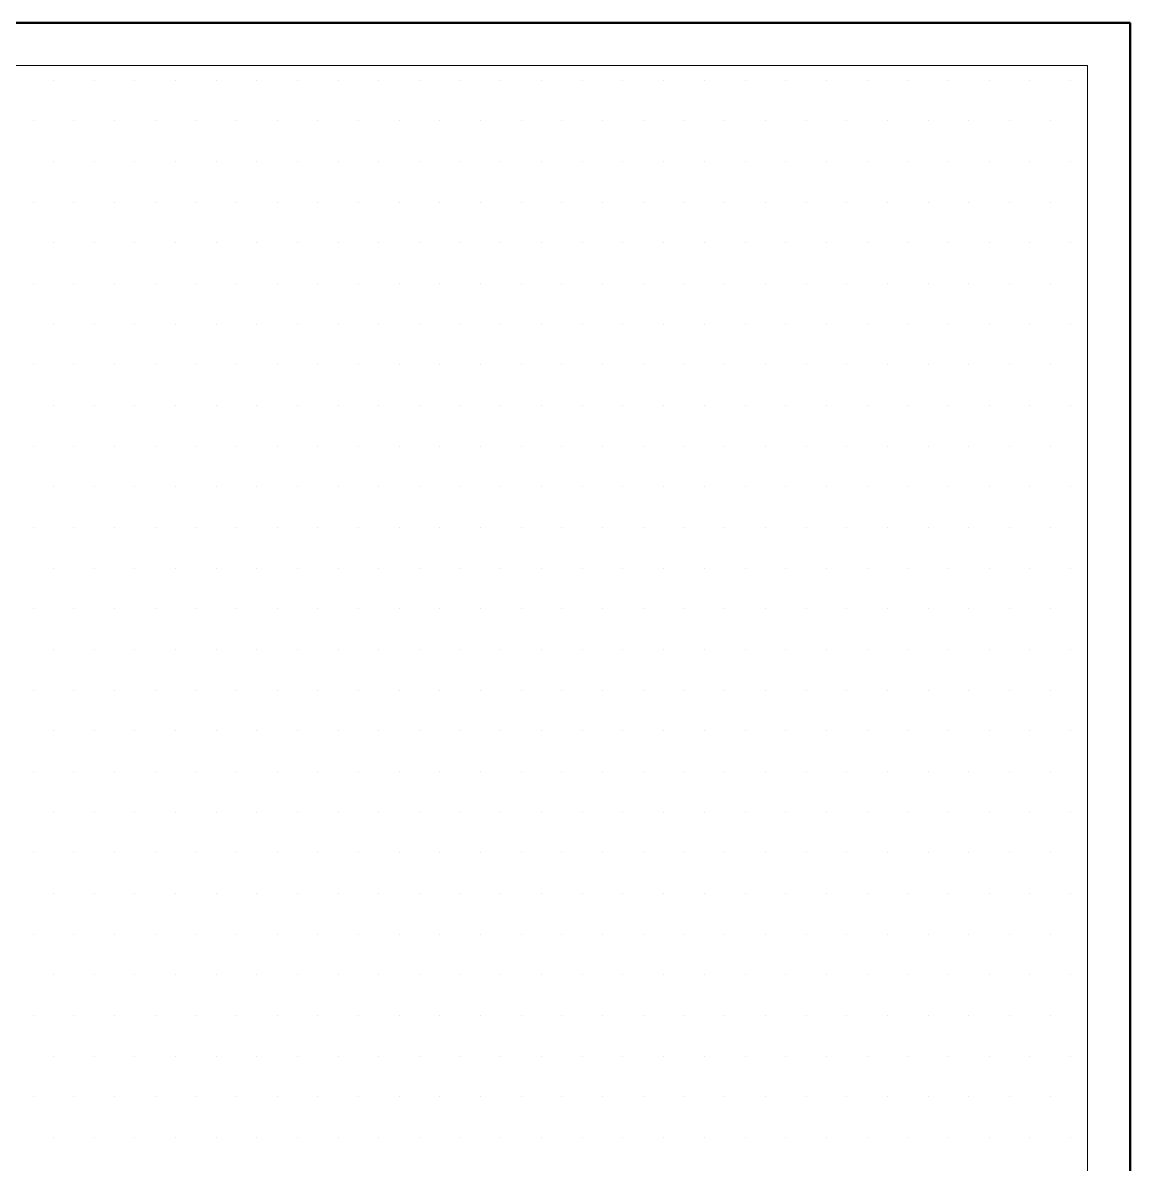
# Model space of a CAD drawing. Header units: millimetres. Extents: x 2016.56 to 2021.8, y 13721.83 to 13722.48.
# Drawn here: x 2020.10039 to 2020.12631, y 13721.97821 to 13722.00494 of the extents above; entities that cross this region are included whole.
import ezdxf

# ---------------------------------------------------------------- set-up
doc = ezdxf.new("R2010")
doc.units = ezdxf.units.MM
doc.layers.get('0').update_dxf_attribs({"lineweight": 20})
doc.layers.add('0.5', color=200, linetype='Continuous', lineweight=50)
doc.layers.add('DUVAR', color=4, linetype='Continuous', lineweight=40)

msp = doc.modelspace()

# ---------------------------------------------------------------- linework, layer by layer
for p, q in [((2020.125315, 13722.003938), (2020.087315, 13722.003938)), ((2020.125315, 13721.924938), (2020.125315, 13722.003938))]:
    msp.add_line(p, q)
at = {"layer": '0.5'}
for p, q in [((2020.126315, 13722.004938), (2020.086315, 13722.004938)), ((2020.126315, 13721.924938), (2020.126315, 13722.004938))]:
    msp.add_line(p, q, dxfattribs=at)
at = {"layer": 'DUVAR'}
for p, q in [((2020.101105, 13722.003597), (2020.101105, 13722.003597)), ((2020.102058, 13722.003597), (2020.102058, 13722.003597)), ((2020.10301, 13722.003597), (2020.10301, 13722.003597)), ((2020.103963, 13722.003597), (2020.103963, 13722.003597)), ((2020.104915, 13722.003597), (2020.104915, 13722.003597)), ((2020.105868, 13722.003597), (2020.105868, 13722.003597)), ((2020.10682, 13722.003597), (2020.10682, 13722.003597)), ((2020.107773, 13722.003597), (2020.107773, 13722.003597)), ((2020.108725, 13722.003597), (2020.108725, 13722.003597)), ((2020.109678, 13722.003597), (2020.109678, 13722.003597)), ((2020.11063, 13722.003597), (2020.11063, 13722.003597)), ((2020.111583, 13722.003597), (2020.111583, 13722.003597)), ((2020.112535, 13722.003597), (2020.112535, 13722.003597)), ((2020.113488, 13722.003597), (2020.113488, 13722.003597)), ((2020.11444, 13722.003597), (2020.11444, 13722.003597)), ((2020.115393, 13722.003597), (2020.115393, 13722.003597)), ((2020.116345, 13722.003597), (2020.116345, 13722.003597)), ((2020.117298, 13722.003597), (2020.117298, 13722.003597)), ((2020.11825, 13722.003597), (2020.11825, 13722.003597)), ((2020.119203, 13722.003597), (2020.119203, 13722.003597)), ((2020.120155, 13722.003597), (2020.120155, 13722.003597)), ((2020.121108, 13722.003597), (2020.121108, 13722.003597)), ((2020.12206, 13722.003597), (2020.12206, 13722.003597)), ((2020.123013, 13722.003597), (2020.123013, 13722.003597)), ((2020.123965, 13722.003597), (2020.123965, 13722.003597)), ((2020.124918, 13722.003597), (2020.124918, 13722.003597)), ((2020.100629, 13722.002644), (2020.100629, 13722.002644)), ((2020.101581, 13722.002644), (2020.101581, 13722.002644)), ((2020.102534, 13722.002644), (2020.102534, 13722.002644)), ((2020.103486, 13722.002644), (2020.103486, 13722.002644)), ((2020.104439, 13722.002644), (2020.104439, 13722.002644)), ((2020.105391, 13722.002644), (2020.105391, 13722.002644)), ((2020.106344, 13722.002644), (2020.106344, 13722.002644)), ((2020.107296, 13722.002644), (2020.107296, 13722.002644)), ((2020.108249, 13722.002644), (2020.108249, 13722.002644)), ((2020.109201, 13722.002644), (2020.109201, 13722.002644)), ((2020.110154, 13722.002644), (2020.110154, 13722.002644)), ((2020.111106, 13722.002644), (2020.111106, 13722.002644)), ((2020.112059, 13722.002644), (2020.112059, 13722.002644)), ((2020.113011, 13722.002644), (2020.113011, 13722.002644)), ((2020.113964, 13722.002644), (2020.113964, 13722.002644)), ((2020.114916, 13722.002644), (2020.114916, 13722.002644)), ((2020.115869, 13722.002644), (2020.115869, 13722.002644)), ((2020.116821, 13722.002644), (2020.116821, 13722.002644)), ((2020.117774, 13722.002644), (2020.117774, 13722.002644)), ((2020.118726, 13722.002644), (2020.118726, 13722.002644)), ((2020.119679, 13722.002644), (2020.119679, 13722.002644)), ((2020.120631, 13722.002644), (2020.120631, 13722.002644)), ((2020.121584, 13722.002644), (2020.121584, 13722.002644)), ((2020.122536, 13722.002644), (2020.122536, 13722.002644)), ((2020.123489, 13722.002644), (2020.123489, 13722.002644)), ((2020.124441, 13722.002644), (2020.124441, 13722.002644)), ((2020.101105, 13722.001692), (2020.101105, 13722.001692)), ((2020.102058, 13722.001692), (2020.102058, 13722.001692)), ((2020.10301, 13722.001692), (2020.10301, 13722.001692)), ((2020.103963, 13722.001692), (2020.103963, 13722.001692)), ((2020.104915, 13722.001692), (2020.104915, 13722.001692)), ((2020.105868, 13722.001692), (2020.105868, 13722.001692)), ((2020.10682, 13722.001692), (2020.10682, 13722.001692)), ((2020.107773, 13722.001692), (2020.107773, 13722.001692)), ((2020.108725, 13722.001692), (2020.108725, 13722.001692)), ((2020.109678, 13722.001692), (2020.109678, 13722.001692)), ((2020.11063, 13722.001692), (2020.11063, 13722.001692)), ((2020.111583, 13722.001692), (2020.111583, 13722.001692)), ((2020.112535, 13722.001692), (2020.112535, 13722.001692)), ((2020.113488, 13722.001692), (2020.113488, 13722.001692)), ((2020.11444, 13722.001692), (2020.11444, 13722.001692)), ((2020.115393, 13722.001692), (2020.115393, 13722.001692)), ((2020.116345, 13722.001692), (2020.116345, 13722.001692)), ((2020.117298, 13722.001692), (2020.117298, 13722.001692)), ((2020.11825, 13722.001692), (2020.11825, 13722.001692)), ((2020.119203, 13722.001692), (2020.119203, 13722.001692)), ((2020.120155, 13722.001692), (2020.120155, 13722.001692)), ((2020.121108, 13722.001692), (2020.121108, 13722.001692)), ((2020.12206, 13722.001692), (2020.12206, 13722.001692)), ((2020.123013, 13722.001692), (2020.123013, 13722.001692)), ((2020.123965, 13722.001692), (2020.123965, 13722.001692)), ((2020.124918, 13722.001692), (2020.124918, 13722.001692)), ((2020.100629, 13722.000739), (2020.100629, 13722.000739)), ((2020.101581, 13722.000739), (2020.101581, 13722.000739)), ((2020.102534, 13722.000739), (2020.102534, 13722.000739)), ((2020.103486, 13722.000739), (2020.103486, 13722.000739)), ((2020.104439, 13722.000739), (2020.104439, 13722.000739)), ((2020.105391, 13722.000739), (2020.105391, 13722.000739)), ((2020.106344, 13722.000739), (2020.106344, 13722.000739)), ((2020.107296, 13722.000739), (2020.107296, 13722.000739)), ((2020.108249, 13722.000739), (2020.108249, 13722.000739)), ((2020.109201, 13722.000739), (2020.109201, 13722.000739)), ((2020.110154, 13722.000739), (2020.110154, 13722.000739)), ((2020.111106, 13722.000739), (2020.111106, 13722.000739)), ((2020.112059, 13722.000739), (2020.112059, 13722.000739)), ((2020.113011, 13722.000739), (2020.113011, 13722.000739)), ((2020.113964, 13722.000739), (2020.113964, 13722.000739)), ((2020.114916, 13722.000739), (2020.114916, 13722.000739)), ((2020.115869, 13722.000739), (2020.115869, 13722.000739)), ((2020.116821, 13722.000739), (2020.116821, 13722.000739)), ((2020.117774, 13722.000739), (2020.117774, 13722.000739)), ((2020.118726, 13722.000739), (2020.118726, 13722.000739)), ((2020.119679, 13722.000739), (2020.119679, 13722.000739)), ((2020.120631, 13722.000739), (2020.120631, 13722.000739)), ((2020.121584, 13722.000739), (2020.121584, 13722.000739)), ((2020.122536, 13722.000739), (2020.122536, 13722.000739)), ((2020.123489, 13722.000739), (2020.123489, 13722.000739)), ((2020.124441, 13722.000739), (2020.124441, 13722.000739)), ((2020.101105, 13721.999787), (2020.101105, 13721.999787)), ((2020.102058, 13721.999787), (2020.102058, 13721.999787)), ((2020.10301, 13721.999787), (2020.10301, 13721.999787)), ((2020.103963, 13721.999787), (2020.103963, 13721.999787)), ((2020.104915, 13721.999787), (2020.104915, 13721.999787)), ((2020.105868, 13721.999787), (2020.105868, 13721.999787)), ((2020.10682, 13721.999787), (2020.10682, 13721.999787)), ((2020.107773, 13721.999787), (2020.107773, 13721.999787)), ((2020.108725, 13721.999787), (2020.108725, 13721.999787)), ((2020.109678, 13721.999787), (2020.109678, 13721.999787)), ((2020.11063, 13721.999787), (2020.11063, 13721.999787)), ((2020.111583, 13721.999787), (2020.111583, 13721.999787)), ((2020.112535, 13721.999787), (2020.112535, 13721.999787)), ((2020.113488, 13721.999787), (2020.113488, 13721.999787)), ((2020.11444, 13721.999787), (2020.11444, 13721.999787)), ((2020.115393, 13721.999787), (2020.115393, 13721.999787)), ((2020.116345, 13721.999787), (2020.116345, 13721.999787)), ((2020.117298, 13721.999787), (2020.117298, 13721.999787)), ((2020.11825, 13721.999787), (2020.11825, 13721.999787)), ((2020.119203, 13721.999787), (2020.119203, 13721.999787)), ((2020.120155, 13721.999787), (2020.120155, 13721.999787)), ((2020.121108, 13721.999787), (2020.121108, 13721.999787)), ((2020.12206, 13721.999787), (2020.12206, 13721.999787)), ((2020.123013, 13721.999787), (2020.123013, 13721.999787)), ((2020.123965, 13721.999787), (2020.123965, 13721.999787)), ((2020.124918, 13721.999787), (2020.124918, 13721.999787)), ((2020.100629, 13721.998834), (2020.100629, 13721.998834)), ((2020.101581, 13721.998834), (2020.101581, 13721.998834)), ((2020.102534, 13721.998834), (2020.102534, 13721.998834)), ((2020.103486, 13721.998834), (2020.103486, 13721.998834)), ((2020.104439, 13721.998834), (2020.104439, 13721.998834)), ((2020.105391, 13721.998834), (2020.105391, 13721.998834)), ((2020.106344, 13721.998834), (2020.106344, 13721.998834)), ((2020.107296, 13721.998834), (2020.107296, 13721.998834)), ((2020.108249, 13721.998834), (2020.108249, 13721.998834)), ((2020.109201, 13721.998834), (2020.109201, 13721.998834)), ((2020.110154, 13721.998834), (2020.110154, 13721.998834)), ((2020.111106, 13721.998834), (2020.111106, 13721.998834)), ((2020.112059, 13721.998834), (2020.112059, 13721.998834)), ((2020.113011, 13721.998834), (2020.113011, 13721.998834)), ((2020.113964, 13721.998834), (2020.113964, 13721.998834)), ((2020.114916, 13721.998834), (2020.114916, 13721.998834)), ((2020.115869, 13721.998834), (2020.115869, 13721.998834)), ((2020.116821, 13721.998834), (2020.116821, 13721.998834)), ((2020.117774, 13721.998834), (2020.117774, 13721.998834)), ((2020.118726, 13721.998834), (2020.118726, 13721.998834)), ((2020.119679, 13721.998834), (2020.119679, 13721.998834)), ((2020.120631, 13721.998834), (2020.120631, 13721.998834)), ((2020.121584, 13721.998834), (2020.121584, 13721.998834)), ((2020.122536, 13721.998834), (2020.122536, 13721.998834)), ((2020.123489, 13721.998834), (2020.123489, 13721.998834)), ((2020.124441, 13721.998834), (2020.124441, 13721.998834)), ((2020.101105, 13721.997882), (2020.101105, 13721.997882)), ((2020.102058, 13721.997882), (2020.102058, 13721.997882)), ((2020.10301, 13721.997882), (2020.10301, 13721.997882)), ((2020.103963, 13721.997882), (2020.103963, 13721.997882)), ((2020.104915, 13721.997882), (2020.104915, 13721.997882)), ((2020.105868, 13721.997882), (2020.105868, 13721.997882)), ((2020.10682, 13721.997882), (2020.10682, 13721.997882)), ((2020.107773, 13721.997882), (2020.107773, 13721.997882)), ((2020.108725, 13721.997882), (2020.108725, 13721.997882)), ((2020.109678, 13721.997882), (2020.109678, 13721.997882)), ((2020.11063, 13721.997882), (2020.11063, 13721.997882)), ((2020.111583, 13721.997882), (2020.111583, 13721.997882)), ((2020.112535, 13721.997882), (2020.112535, 13721.997882)), ((2020.113488, 13721.997882), (2020.113488, 13721.997882)), ((2020.11444, 13721.997882), (2020.11444, 13721.997882)), ((2020.115393, 13721.997882), (2020.115393, 13721.997882)), ((2020.116345, 13721.997882), (2020.116345, 13721.997882)), ((2020.117298, 13721.997882), (2020.117298, 13721.997882)), ((2020.11825, 13721.997882), (2020.11825, 13721.997882)), ((2020.119203, 13721.997882), (2020.119203, 13721.997882)), ((2020.120155, 13721.997882), (2020.120155, 13721.997882)), ((2020.121108, 13721.997882), (2020.121108, 13721.997882)), ((2020.12206, 13721.997882), (2020.12206, 13721.997882)), ((2020.123013, 13721.997882), (2020.123013, 13721.997882)), ((2020.123965, 13721.997882), (2020.123965, 13721.997882)), ((2020.124918, 13721.997882), (2020.124918, 13721.997882)), ((2020.100629, 13721.996929), (2020.100629, 13721.996929)), ((2020.101581, 13721.996929), (2020.101581, 13721.996929)), ((2020.102534, 13721.996929), (2020.102534, 13721.996929)), ((2020.103486, 13721.996929), (2020.103486, 13721.996929)), ((2020.104439, 13721.996929), (2020.104439, 13721.996929)), ((2020.105391, 13721.996929), (2020.105391, 13721.996929)), ((2020.106344, 13721.996929), (2020.106344, 13721.996929)), ((2020.107296, 13721.996929), (2020.107296, 13721.996929)), ((2020.108249, 13721.996929), (2020.108249, 13721.996929)), ((2020.109201, 13721.996929), (2020.109201, 13721.996929)), ((2020.110154, 13721.996929), (2020.110154, 13721.996929)), ((2020.111106, 13721.996929), (2020.111106, 13721.996929)), ((2020.112059, 13721.996929), (2020.112059, 13721.996929)), ((2020.113011, 13721.996929), (2020.113011, 13721.996929)), ((2020.113964, 13721.996929), (2020.113964, 13721.996929)), ((2020.114916, 13721.996929), (2020.114916, 13721.996929)), ((2020.115869, 13721.996929), (2020.115869, 13721.996929)), ((2020.116821, 13721.996929), (2020.116821, 13721.996929)), ((2020.117774, 13721.996929), (2020.117774, 13721.996929)), ((2020.118726, 13721.996929), (2020.118726, 13721.996929)), ((2020.119679, 13721.996929), (2020.119679, 13721.996929)), ((2020.120631, 13721.996929), (2020.120631, 13721.996929)), ((2020.121584, 13721.996929), (2020.121584, 13721.996929)), ((2020.122536, 13721.996929), (2020.122536, 13721.996929)), ((2020.123489, 13721.996929), (2020.123489, 13721.996929)), ((2020.124441, 13721.996929), (2020.124441, 13721.996929)), ((2020.101105, 13721.995977), (2020.101105, 13721.995977)), ((2020.102058, 13721.995977), (2020.102058, 13721.995977)), ((2020.10301, 13721.995977), (2020.10301, 13721.995977)), ((2020.103963, 13721.995977), (2020.103963, 13721.995977)), ((2020.104915, 13721.995977), (2020.104915, 13721.995977)), ((2020.105868, 13721.995977), (2020.105868, 13721.995977)), ((2020.10682, 13721.995977), (2020.10682, 13721.995977)), ((2020.107773, 13721.995977), (2020.107773, 13721.995977)), ((2020.108725, 13721.995977), (2020.108725, 13721.995977)), ((2020.109678, 13721.995977), (2020.109678, 13721.995977)), ((2020.11063, 13721.995977), (2020.11063, 13721.995977)), ((2020.111583, 13721.995977), (2020.111583, 13721.995977)), ((2020.112535, 13721.995977), (2020.112535, 13721.995977)), ((2020.113488, 13721.995977), (2020.113488, 13721.995977)), ((2020.11444, 13721.995977), (2020.11444, 13721.995977)), ((2020.115393, 13721.995977), (2020.115393, 13721.995977)), ((2020.116345, 13721.995977), (2020.116345, 13721.995977)), ((2020.117298, 13721.995977), (2020.117298, 13721.995977)), ((2020.11825, 13721.995977), (2020.11825, 13721.995977)), ((2020.119203, 13721.995977), (2020.119203, 13721.995977)), ((2020.120155, 13721.995977), (2020.120155, 13721.995977)), ((2020.121108, 13721.995977), (2020.121108, 13721.995977)), ((2020.12206, 13721.995977), (2020.12206, 13721.995977)), ((2020.123013, 13721.995977), (2020.123013, 13721.995977)), ((2020.123965, 13721.995977), (2020.123965, 13721.995977)), ((2020.124918, 13721.995977), (2020.124918, 13721.995977)), ((2020.100629, 13721.995024), (2020.100629, 13721.995024)), ((2020.101581, 13721.995024), (2020.101581, 13721.995024)), ((2020.102534, 13721.995024), (2020.102534, 13721.995024)), ((2020.103486, 13721.995024), (2020.103486, 13721.995024)), ((2020.104439, 13721.995024), (2020.104439, 13721.995024)), ((2020.105391, 13721.995024), (2020.105391, 13721.995024)), ((2020.106344, 13721.995024), (2020.106344, 13721.995024)), ((2020.107296, 13721.995024), (2020.107296, 13721.995024)), ((2020.108249, 13721.995024), (2020.108249, 13721.995024)), ((2020.109201, 13721.995024), (2020.109201, 13721.995024)), ((2020.110154, 13721.995024), (2020.110154, 13721.995024)), ((2020.111106, 13721.995024), (2020.111106, 13721.995024)), ((2020.112059, 13721.995024), (2020.112059, 13721.995024)), ((2020.113011, 13721.995024), (2020.113011, 13721.995024)), ((2020.113964, 13721.995024), (2020.113964, 13721.995024)), ((2020.114916, 13721.995024), (2020.114916, 13721.995024)), ((2020.115869, 13721.995024), (2020.115869, 13721.995024)), ((2020.116821, 13721.995024), (2020.116821, 13721.995024)), ((2020.117774, 13721.995024), (2020.117774, 13721.995024)), ((2020.118726, 13721.995024), (2020.118726, 13721.995024)), ((2020.119679, 13721.995024), (2020.119679, 13721.995024)), ((2020.120631, 13721.995024), (2020.120631, 13721.995024)), ((2020.121584, 13721.995024), (2020.121584, 13721.995024)), ((2020.122536, 13721.995024), (2020.122536, 13721.995024)), ((2020.123489, 13721.995024), (2020.123489, 13721.995024)), ((2020.124441, 13721.995024), (2020.124441, 13721.995024)), ((2020.101105, 13721.994072), (2020.101105, 13721.994072)), ((2020.102058, 13721.994072), (2020.102058, 13721.994072)), ((2020.10301, 13721.994072), (2020.10301, 13721.994072)), ((2020.103963, 13721.994072), (2020.103963, 13721.994072)), ((2020.104915, 13721.994072), (2020.104915, 13721.994072)), ((2020.105868, 13721.994072), (2020.105868, 13721.994072)), ((2020.10682, 13721.994072), (2020.10682, 13721.994072)), ((2020.107773, 13721.994072), (2020.107773, 13721.994072)), ((2020.108725, 13721.994072), (2020.108725, 13721.994072)), ((2020.109678, 13721.994072), (2020.109678, 13721.994072)), ((2020.11063, 13721.994072), (2020.11063, 13721.994072)), ((2020.111583, 13721.994072), (2020.111583, 13721.994072)), ((2020.112535, 13721.994072), (2020.112535, 13721.994072)), ((2020.113488, 13721.994072), (2020.113488, 13721.994072)), ((2020.11444, 13721.994072), (2020.11444, 13721.994072)), ((2020.115393, 13721.994072), (2020.115393, 13721.994072)), ((2020.116345, 13721.994072), (2020.116345, 13721.994072)), ((2020.117298, 13721.994072), (2020.117298, 13721.994072)), ((2020.11825, 13721.994072), (2020.11825, 13721.994072)), ((2020.119203, 13721.994072), (2020.119203, 13721.994072)), ((2020.120155, 13721.994072), (2020.120155, 13721.994072)), ((2020.121108, 13721.994072), (2020.121108, 13721.994072)), ((2020.12206, 13721.994072), (2020.12206, 13721.994072)), ((2020.123013, 13721.994072), (2020.123013, 13721.994072)), ((2020.123965, 13721.994072), (2020.123965, 13721.994072)), ((2020.124918, 13721.994072), (2020.124918, 13721.994072)), ((2020.100629, 13721.993119), (2020.100629, 13721.993119)), ((2020.101581, 13721.993119), (2020.101581, 13721.993119)), ((2020.102534, 13721.993119), (2020.102534, 13721.993119)), ((2020.103486, 13721.993119), (2020.103486, 13721.993119)), ((2020.104439, 13721.993119), (2020.104439, 13721.993119)), ((2020.105391, 13721.993119), (2020.105391, 13721.993119)), ((2020.106344, 13721.993119), (2020.106344, 13721.993119)), ((2020.107296, 13721.993119), (2020.107296, 13721.993119)), ((2020.108249, 13721.993119), (2020.108249, 13721.993119)), ((2020.109201, 13721.993119), (2020.109201, 13721.993119)), ((2020.110154, 13721.993119), (2020.110154, 13721.993119)), ((2020.111106, 13721.993119), (2020.111106, 13721.993119)), ((2020.112059, 13721.993119), (2020.112059, 13721.993119)), ((2020.113011, 13721.993119), (2020.113011, 13721.993119)), ((2020.113964, 13721.993119), (2020.113964, 13721.993119)), ((2020.114916, 13721.993119), (2020.114916, 13721.993119)), ((2020.115869, 13721.993119), (2020.115869, 13721.993119)), ((2020.116821, 13721.993119), (2020.116821, 13721.993119)), ((2020.117774, 13721.993119), (2020.117774, 13721.993119)), ((2020.118726, 13721.993119), (2020.118726, 13721.993119)), ((2020.119679, 13721.993119), (2020.119679, 13721.993119)), ((2020.120631, 13721.993119), (2020.120631, 13721.993119)), ((2020.121584, 13721.993119), (2020.121584, 13721.993119)), ((2020.122536, 13721.993119), (2020.122536, 13721.993119)), ((2020.123489, 13721.993119), (2020.123489, 13721.993119)), ((2020.124441, 13721.993119), (2020.124441, 13721.993119)), ((2020.101105, 13721.992167), (2020.101105, 13721.992167)), ((2020.102058, 13721.992167), (2020.102058, 13721.992167)), ((2020.10301, 13721.992167), (2020.10301, 13721.992167)), ((2020.103963, 13721.992167), (2020.103963, 13721.992167)), ((2020.104915, 13721.992167), (2020.104915, 13721.992167)), ((2020.105868, 13721.992167), (2020.105868, 13721.992167)), ((2020.10682, 13721.992167), (2020.10682, 13721.992167)), ((2020.107773, 13721.992167), (2020.107773, 13721.992167)), ((2020.108725, 13721.992167), (2020.108725, 13721.992167)), ((2020.109678, 13721.992167), (2020.109678, 13721.992167)), ((2020.11063, 13721.992167), (2020.11063, 13721.992167)), ((2020.111583, 13721.992167), (2020.111583, 13721.992167)), ((2020.112535, 13721.992167), (2020.112535, 13721.992167)), ((2020.113488, 13721.992167), (2020.113488, 13721.992167)), ((2020.11444, 13721.992167), (2020.11444, 13721.992167)), ((2020.115393, 13721.992167), (2020.115393, 13721.992167)), ((2020.116345, 13721.992167), (2020.116345, 13721.992167)), ((2020.117298, 13721.992167), (2020.117298, 13721.992167)), ((2020.11825, 13721.992167), (2020.11825, 13721.992167)), ((2020.119203, 13721.992167), (2020.119203, 13721.992167)), ((2020.120155, 13721.992167), (2020.120155, 13721.992167)), ((2020.121108, 13721.992167), (2020.121108, 13721.992167)), ((2020.12206, 13721.992167), (2020.12206, 13721.992167)), ((2020.123013, 13721.992167), (2020.123013, 13721.992167)), ((2020.123965, 13721.992167), (2020.123965, 13721.992167)), ((2020.124918, 13721.992167), (2020.124918, 13721.992167)), ((2020.100629, 13721.991214), (2020.100629, 13721.991214)), ((2020.101581, 13721.991214), (2020.101581, 13721.991214)), ((2020.102534, 13721.991214), (2020.102534, 13721.991214)), ((2020.103486, 13721.991214), (2020.103486, 13721.991214)), ((2020.104439, 13721.991214), (2020.104439, 13721.991214)), ((2020.105391, 13721.991214), (2020.105391, 13721.991214)), ((2020.106344, 13721.991214), (2020.106344, 13721.991214)), ((2020.107296, 13721.991214), (2020.107296, 13721.991214)), ((2020.108249, 13721.991214), (2020.108249, 13721.991214)), ((2020.109201, 13721.991214), (2020.109201, 13721.991214)), ((2020.110154, 13721.991214), (2020.110154, 13721.991214)), ((2020.111106, 13721.991214), (2020.111106, 13721.991214)), ((2020.112059, 13721.991214), (2020.112059, 13721.991214)), ((2020.113011, 13721.991214), (2020.113011, 13721.991214)), ((2020.113964, 13721.991214), (2020.113964, 13721.991214)), ((2020.114916, 13721.991214), (2020.114916, 13721.991214)), ((2020.115869, 13721.991214), (2020.115869, 13721.991214)), ((2020.116821, 13721.991214), (2020.116821, 13721.991214)), ((2020.117774, 13721.991214), (2020.117774, 13721.991214)), ((2020.118726, 13721.991214), (2020.118726, 13721.991214)), ((2020.119679, 13721.991214), (2020.119679, 13721.991214)), ((2020.120631, 13721.991214), (2020.120631, 13721.991214)), ((2020.121584, 13721.991214), (2020.121584, 13721.991214)), ((2020.122536, 13721.991214), (2020.122536, 13721.991214)), ((2020.123489, 13721.991214), (2020.123489, 13721.991214)), ((2020.124441, 13721.991214), (2020.124441, 13721.991214)), ((2020.101105, 13721.990262), (2020.101105, 13721.990262)), ((2020.102058, 13721.990262), (2020.102058, 13721.990262)), ((2020.10301, 13721.990262), (2020.10301, 13721.990262)), ((2020.103963, 13721.990262), (2020.103963, 13721.990262)), ((2020.104915, 13721.990262), (2020.104915, 13721.990262)), ((2020.105868, 13721.990262), (2020.105868, 13721.990262)), ((2020.10682, 13721.990262), (2020.10682, 13721.990262)), ((2020.107773, 13721.990262), (2020.107773, 13721.990262)), ((2020.108725, 13721.990262), (2020.108725, 13721.990262)), ((2020.109678, 13721.990262), (2020.109678, 13721.990262)), ((2020.11063, 13721.990262), (2020.11063, 13721.990262)), ((2020.111583, 13721.990262), (2020.111583, 13721.990262)), ((2020.112535, 13721.990262), (2020.112535, 13721.990262)), ((2020.113488, 13721.990262), (2020.113488, 13721.990262)), ((2020.11444, 13721.990262), (2020.11444, 13721.990262)), ((2020.115393, 13721.990262), (2020.115393, 13721.990262)), ((2020.116345, 13721.990262), (2020.116345, 13721.990262)), ((2020.117298, 13721.990262), (2020.117298, 13721.990262)), ((2020.11825, 13721.990262), (2020.11825, 13721.990262)), ((2020.119203, 13721.990262), (2020.119203, 13721.990262)), ((2020.120155, 13721.990262), (2020.120155, 13721.990262)), ((2020.121108, 13721.990262), (2020.121108, 13721.990262)), ((2020.12206, 13721.990262), (2020.12206, 13721.990262)), ((2020.123013, 13721.990262), (2020.123013, 13721.990262)), ((2020.123965, 13721.990262), (2020.123965, 13721.990262)), ((2020.124918, 13721.990262), (2020.124918, 13721.990262)), ((2020.100629, 13721.989309), (2020.100629, 13721.989309)), ((2020.101581, 13721.989309), (2020.101581, 13721.989309)), ((2020.102534, 13721.989309), (2020.102534, 13721.989309)), ((2020.103486, 13721.989309), (2020.103486, 13721.989309)), ((2020.104439, 13721.989309), (2020.104439, 13721.989309)), ((2020.105391, 13721.989309), (2020.105391, 13721.989309)), ((2020.106344, 13721.989309), (2020.106344, 13721.989309)), ((2020.107296, 13721.989309), (2020.107296, 13721.989309)), ((2020.108249, 13721.989309), (2020.108249, 13721.989309)), ((2020.109201, 13721.989309), (2020.109201, 13721.989309)), ((2020.110154, 13721.989309), (2020.110154, 13721.989309)), ((2020.111106, 13721.989309), (2020.111106, 13721.989309)), ((2020.112059, 13721.989309), (2020.112059, 13721.989309)), ((2020.113011, 13721.989309), (2020.113011, 13721.989309)), ((2020.113964, 13721.989309), (2020.113964, 13721.989309)), ((2020.114916, 13721.989309), (2020.114916, 13721.989309)), ((2020.115869, 13721.989309), (2020.115869, 13721.989309)), ((2020.116821, 13721.989309), (2020.116821, 13721.989309)), ((2020.117774, 13721.989309), (2020.117774, 13721.989309)), ((2020.118726, 13721.989309), (2020.118726, 13721.989309)), ((2020.119679, 13721.989309), (2020.119679, 13721.989309)), ((2020.120631, 13721.989309), (2020.120631, 13721.989309)), ((2020.121584, 13721.989309), (2020.121584, 13721.989309)), ((2020.122536, 13721.989309), (2020.122536, 13721.989309)), ((2020.123489, 13721.989309), (2020.123489, 13721.989309)), ((2020.124441, 13721.989309), (2020.124441, 13721.989309)), ((2020.101105, 13721.988357), (2020.101105, 13721.988357)), ((2020.102058, 13721.988357), (2020.102058, 13721.988357)), ((2020.10301, 13721.988357), (2020.10301, 13721.988357)), ((2020.103963, 13721.988357), (2020.103963, 13721.988357)), ((2020.104915, 13721.988357), (2020.104915, 13721.988357)), ((2020.105868, 13721.988357), (2020.105868, 13721.988357)), ((2020.10682, 13721.988357), (2020.10682, 13721.988357)), ((2020.107773, 13721.988357), (2020.107773, 13721.988357)), ((2020.108725, 13721.988357), (2020.108725, 13721.988357)), ((2020.109678, 13721.988357), (2020.109678, 13721.988357)), ((2020.11063, 13721.988357), (2020.11063, 13721.988357)), ((2020.111583, 13721.988357), (2020.111583, 13721.988357)), ((2020.112535, 13721.988357), (2020.112535, 13721.988357)), ((2020.113488, 13721.988357), (2020.113488, 13721.988357)), ((2020.11444, 13721.988357), (2020.11444, 13721.988357)), ((2020.115393, 13721.988357), (2020.115393, 13721.988357)), ((2020.116345, 13721.988357), (2020.116345, 13721.988357)), ((2020.117298, 13721.988357), (2020.117298, 13721.988357)), ((2020.11825, 13721.988357), (2020.11825, 13721.988357)), ((2020.119203, 13721.988357), (2020.119203, 13721.988357)), ((2020.120155, 13721.988357), (2020.120155, 13721.988357)), ((2020.121108, 13721.988357), (2020.121108, 13721.988357)), ((2020.12206, 13721.988357), (2020.12206, 13721.988357)), ((2020.123013, 13721.988357), (2020.123013, 13721.988357)), ((2020.123965, 13721.988357), (2020.123965, 13721.988357)), ((2020.124918, 13721.988357), (2020.124918, 13721.988357)), ((2020.100629, 13721.987404), (2020.100629, 13721.987404)), ((2020.101581, 13721.987404), (2020.101581, 13721.987404)), ((2020.102534, 13721.987404), (2020.102534, 13721.987404)), ((2020.103486, 13721.987404), (2020.103486, 13721.987404)), ((2020.104439, 13721.987404), (2020.104439, 13721.987404)), ((2020.105391, 13721.987404), (2020.105391, 13721.987404)), ((2020.106344, 13721.987404), (2020.106344, 13721.987404)), ((2020.107296, 13721.987404), (2020.107296, 13721.987404)), ((2020.108249, 13721.987404), (2020.108249, 13721.987404)), ((2020.109201, 13721.987404), (2020.109201, 13721.987404)), ((2020.110154, 13721.987404), (2020.110154, 13721.987404)), ((2020.111106, 13721.987404), (2020.111106, 13721.987404)), ((2020.112059, 13721.987404), (2020.112059, 13721.987404)), ((2020.113011, 13721.987404), (2020.113011, 13721.987404)), ((2020.113964, 13721.987404), (2020.113964, 13721.987404)), ((2020.114916, 13721.987404), (2020.114916, 13721.987404)), ((2020.115869, 13721.987404), (2020.115869, 13721.987404)), ((2020.116821, 13721.987404), (2020.116821, 13721.987404)), ((2020.117774, 13721.987404), (2020.117774, 13721.987404)), ((2020.118726, 13721.987404), (2020.118726, 13721.987404)), ((2020.119679, 13721.987404), (2020.119679, 13721.987404)), ((2020.120631, 13721.987404), (2020.120631, 13721.987404)), ((2020.121584, 13721.987404), (2020.121584, 13721.987404)), ((2020.122536, 13721.987404), (2020.122536, 13721.987404)), ((2020.123489, 13721.987404), (2020.123489, 13721.987404)), ((2020.124441, 13721.987404), (2020.124441, 13721.987404)), ((2020.101105, 13721.986452), (2020.101105, 13721.986452)), ((2020.102058, 13721.986452), (2020.102058, 13721.986452)), ((2020.10301, 13721.986452), (2020.10301, 13721.986452)), ((2020.103963, 13721.986452), (2020.103963, 13721.986452)), ((2020.104915, 13721.986452), (2020.104915, 13721.986452)), ((2020.105868, 13721.986452), (2020.105868, 13721.986452)), ((2020.10682, 13721.986452), (2020.10682, 13721.986452)), ((2020.107773, 13721.986452), (2020.107773, 13721.986452)), ((2020.108725, 13721.986452), (2020.108725, 13721.986452)), ((2020.109678, 13721.986452), (2020.109678, 13721.986452)), ((2020.11063, 13721.986452), (2020.11063, 13721.986452)), ((2020.111583, 13721.986452), (2020.111583, 13721.986452)), ((2020.112535, 13721.986452), (2020.112535, 13721.986452)), ((2020.113488, 13721.986452), (2020.113488, 13721.986452)), ((2020.11444, 13721.986452), (2020.11444, 13721.986452)), ((2020.115393, 13721.986452), (2020.115393, 13721.986452)), ((2020.116345, 13721.986452), (2020.116345, 13721.986452)), ((2020.117298, 13721.986452), (2020.117298, 13721.986452)), ((2020.11825, 13721.986452), (2020.11825, 13721.986452)), ((2020.119203, 13721.986452), (2020.119203, 13721.986452)), ((2020.120155, 13721.986452), (2020.120155, 13721.986452)), ((2020.121108, 13721.986452), (2020.121108, 13721.986452)), ((2020.12206, 13721.986452), (2020.12206, 13721.986452)), ((2020.123013, 13721.986452), (2020.123013, 13721.986452)), ((2020.123965, 13721.986452), (2020.123965, 13721.986452)), ((2020.124918, 13721.986452), (2020.124918, 13721.986452)), ((2020.100629, 13721.985499), (2020.100629, 13721.985499)), ((2020.101581, 13721.985499), (2020.101581, 13721.985499)), ((2020.102534, 13721.985499), (2020.102534, 13721.985499)), ((2020.103486, 13721.985499), (2020.103486, 13721.985499)), ((2020.104439, 13721.985499), (2020.104439, 13721.985499)), ((2020.105391, 13721.985499), (2020.105391, 13721.985499)), ((2020.106344, 13721.985499), (2020.106344, 13721.985499)), ((2020.107296, 13721.985499), (2020.107296, 13721.985499)), ((2020.108249, 13721.985499), (2020.108249, 13721.985499)), ((2020.109201, 13721.985499), (2020.109201, 13721.985499)), ((2020.110154, 13721.985499), (2020.110154, 13721.985499)), ((2020.111106, 13721.985499), (2020.111106, 13721.985499)), ((2020.112059, 13721.985499), (2020.112059, 13721.985499)), ((2020.113011, 13721.985499), (2020.113011, 13721.985499)), ((2020.113964, 13721.985499), (2020.113964, 13721.985499)), ((2020.114916, 13721.985499), (2020.114916, 13721.985499)), ((2020.115869, 13721.985499), (2020.115869, 13721.985499)), ((2020.116821, 13721.985499), (2020.116821, 13721.985499)), ((2020.117774, 13721.985499), (2020.117774, 13721.985499)), ((2020.118726, 13721.985499), (2020.118726, 13721.985499)), ((2020.119679, 13721.985499), (2020.119679, 13721.985499)), ((2020.120631, 13721.985499), (2020.120631, 13721.985499)), ((2020.121584, 13721.985499), (2020.121584, 13721.985499)), ((2020.122536, 13721.985499), (2020.122536, 13721.985499)), ((2020.123489, 13721.985499), (2020.123489, 13721.985499)), ((2020.124441, 13721.985499), (2020.124441, 13721.985499)), ((2020.101105, 13721.984547), (2020.101105, 13721.984547)), ((2020.102058, 13721.984547), (2020.102058, 13721.984547)), ((2020.10301, 13721.984547), (2020.10301, 13721.984547)), ((2020.103963, 13721.984547), (2020.103963, 13721.984547)), ((2020.104915, 13721.984547), (2020.104915, 13721.984547)), ((2020.105868, 13721.984547), (2020.105868, 13721.984547)), ((2020.10682, 13721.984547), (2020.10682, 13721.984547)), ((2020.107773, 13721.984547), (2020.107773, 13721.984547)), ((2020.108725, 13721.984547), (2020.108725, 13721.984547)), ((2020.109678, 13721.984547), (2020.109678, 13721.984547)), ((2020.11063, 13721.984547), (2020.11063, 13721.984547)), ((2020.111583, 13721.984547), (2020.111583, 13721.984547)), ((2020.112535, 13721.984547), (2020.112535, 13721.984547)), ((2020.113488, 13721.984547), (2020.113488, 13721.984547)), ((2020.11444, 13721.984547), (2020.11444, 13721.984547)), ((2020.115393, 13721.984547), (2020.115393, 13721.984547)), ((2020.116345, 13721.984547), (2020.116345, 13721.984547)), ((2020.117298, 13721.984547), (2020.117298, 13721.984547)), ((2020.11825, 13721.984547), (2020.11825, 13721.984547)), ((2020.119203, 13721.984547), (2020.119203, 13721.984547)), ((2020.120155, 13721.984547), (2020.120155, 13721.984547)), ((2020.121108, 13721.984547), (2020.121108, 13721.984547)), ((2020.12206, 13721.984547), (2020.12206, 13721.984547)), ((2020.123013, 13721.984547), (2020.123013, 13721.984547)), ((2020.123965, 13721.984547), (2020.123965, 13721.984547)), ((2020.124918, 13721.984547), (2020.124918, 13721.984547)), ((2020.100629, 13721.983594), (2020.100629, 13721.983594)), ((2020.101581, 13721.983594), (2020.101581, 13721.983594)), ((2020.102534, 13721.983594), (2020.102534, 13721.983594)), ((2020.103486, 13721.983594), (2020.103486, 13721.983594)), ((2020.104439, 13721.983594), (2020.104439, 13721.983594)), ((2020.105391, 13721.983594), (2020.105391, 13721.983594)), ((2020.106344, 13721.983594), (2020.106344, 13721.983594)), ((2020.107296, 13721.983594), (2020.107296, 13721.983594)), ((2020.108249, 13721.983594), (2020.108249, 13721.983594)), ((2020.109201, 13721.983594), (2020.109201, 13721.983594)), ((2020.110154, 13721.983594), (2020.110154, 13721.983594)), ((2020.111106, 13721.983594), (2020.111106, 13721.983594)), ((2020.112059, 13721.983594), (2020.112059, 13721.983594)), ((2020.113011, 13721.983594), (2020.113011, 13721.983594)), ((2020.113964, 13721.983594), (2020.113964, 13721.983594)), ((2020.114916, 13721.983594), (2020.114916, 13721.983594)), ((2020.115869, 13721.983594), (2020.115869, 13721.983594)), ((2020.116821, 13721.983594), (2020.116821, 13721.983594)), ((2020.117774, 13721.983594), (2020.117774, 13721.983594)), ((2020.118726, 13721.983594), (2020.118726, 13721.983594)), ((2020.119679, 13721.983594), (2020.119679, 13721.983594)), ((2020.120631, 13721.983594), (2020.120631, 13721.983594)), ((2020.121584, 13721.983594), (2020.121584, 13721.983594)), ((2020.122536, 13721.983594), (2020.122536, 13721.983594)), ((2020.123489, 13721.983594), (2020.123489, 13721.983594)), ((2020.124441, 13721.983594), (2020.124441, 13721.983594)), ((2020.101105, 13721.982642), (2020.101105, 13721.982642)), ((2020.102058, 13721.982642), (2020.102058, 13721.982642)), ((2020.10301, 13721.982642), (2020.10301, 13721.982642)), ((2020.103963, 13721.982642), (2020.103963, 13721.982642)), ((2020.104915, 13721.982642), (2020.104915, 13721.982642)), ((2020.105868, 13721.982642), (2020.105868, 13721.982642)), ((2020.10682, 13721.982642), (2020.10682, 13721.982642)), ((2020.107773, 13721.982642), (2020.107773, 13721.982642)), ((2020.108725, 13721.982642), (2020.108725, 13721.982642)), ((2020.109678, 13721.982642), (2020.109678, 13721.982642)), ((2020.11063, 13721.982642), (2020.11063, 13721.982642)), ((2020.111583, 13721.982642), (2020.111583, 13721.982642)), ((2020.112535, 13721.982642), (2020.112535, 13721.982642)), ((2020.113488, 13721.982642), (2020.113488, 13721.982642)), ((2020.11444, 13721.982642), (2020.11444, 13721.982642)), ((2020.115393, 13721.982642), (2020.115393, 13721.982642)), ((2020.116345, 13721.982642), (2020.116345, 13721.982642)), ((2020.117298, 13721.982642), (2020.117298, 13721.982642)), ((2020.11825, 13721.982642), (2020.11825, 13721.982642)), ((2020.119203, 13721.982642), (2020.119203, 13721.982642)), ((2020.120155, 13721.982642), (2020.120155, 13721.982642)), ((2020.121108, 13721.982642), (2020.121108, 13721.982642)), ((2020.12206, 13721.982642), (2020.12206, 13721.982642)), ((2020.123013, 13721.982642), (2020.123013, 13721.982642)), ((2020.123965, 13721.982642), (2020.123965, 13721.982642)), ((2020.124918, 13721.982642), (2020.124918, 13721.982642)), ((2020.100629, 13721.981689), (2020.100629, 13721.981689)), ((2020.101581, 13721.981689), (2020.101581, 13721.981689)), ((2020.102534, 13721.981689), (2020.102534, 13721.981689)), ((2020.103486, 13721.981689), (2020.103486, 13721.981689)), ((2020.104439, 13721.981689), (2020.104439, 13721.981689)), ((2020.105391, 13721.981689), (2020.105391, 13721.981689)), ((2020.106344, 13721.981689), (2020.106344, 13721.981689)), ((2020.107296, 13721.981689), (2020.107296, 13721.981689)), ((2020.108249, 13721.981689), (2020.108249, 13721.981689)), ((2020.109201, 13721.981689), (2020.109201, 13721.981689)), ((2020.110154, 13721.981689), (2020.110154, 13721.981689)), ((2020.111106, 13721.981689), (2020.111106, 13721.981689)), ((2020.112059, 13721.981689), (2020.112059, 13721.981689)), ((2020.113011, 13721.981689), (2020.113011, 13721.981689)), ((2020.113964, 13721.981689), (2020.113964, 13721.981689)), ((2020.114916, 13721.981689), (2020.114916, 13721.981689)), ((2020.115869, 13721.981689), (2020.115869, 13721.981689)), ((2020.116821, 13721.981689), (2020.116821, 13721.981689)), ((2020.117774, 13721.981689), (2020.117774, 13721.981689)), ((2020.118726, 13721.981689), (2020.118726, 13721.981689)), ((2020.119679, 13721.981689), (2020.119679, 13721.981689)), ((2020.120631, 13721.981689), (2020.120631, 13721.981689)), ((2020.121584, 13721.981689), (2020.121584, 13721.981689)), ((2020.122536, 13721.981689), (2020.122536, 13721.981689)), ((2020.123489, 13721.981689), (2020.123489, 13721.981689)), ((2020.124441, 13721.981689), (2020.124441, 13721.981689)), ((2020.101105, 13721.980737), (2020.101105, 13721.980737)), ((2020.102058, 13721.980737), (2020.102058, 13721.980737)), ((2020.10301, 13721.980737), (2020.10301, 13721.980737)), ((2020.103963, 13721.980737), (2020.103963, 13721.980737)), ((2020.104915, 13721.980737), (2020.104915, 13721.980737)), ((2020.105868, 13721.980737), (2020.105868, 13721.980737)), ((2020.10682, 13721.980737), (2020.10682, 13721.980737)), ((2020.107773, 13721.980737), (2020.107773, 13721.980737)), ((2020.108725, 13721.980737), (2020.108725, 13721.980737)), ((2020.109678, 13721.980737), (2020.109678, 13721.980737)), ((2020.11063, 13721.980737), (2020.11063, 13721.980737)), ((2020.111583, 13721.980737), (2020.111583, 13721.980737)), ((2020.112535, 13721.980737), (2020.112535, 13721.980737)), ((2020.113488, 13721.980737), (2020.113488, 13721.980737)), ((2020.11444, 13721.980737), (2020.11444, 13721.980737)), ((2020.115393, 13721.980737), (2020.115393, 13721.980737)), ((2020.116345, 13721.980737), (2020.116345, 13721.980737)), ((2020.117298, 13721.980737), (2020.117298, 13721.980737)), ((2020.11825, 13721.980737), (2020.11825, 13721.980737)), ((2020.119203, 13721.980737), (2020.119203, 13721.980737)), ((2020.120155, 13721.980737), (2020.120155, 13721.980737)), ((2020.121108, 13721.980737), (2020.121108, 13721.980737)), ((2020.12206, 13721.980737), (2020.12206, 13721.980737)), ((2020.123013, 13721.980737), (2020.123013, 13721.980737)), ((2020.123965, 13721.980737), (2020.123965, 13721.980737)), ((2020.124918, 13721.980737), (2020.124918, 13721.980737)), ((2020.100629, 13721.979784), (2020.100629, 13721.979784)), ((2020.101581, 13721.979784), (2020.101581, 13721.979784)), ((2020.102534, 13721.979784), (2020.102534, 13721.979784)), ((2020.103486, 13721.979784), (2020.103486, 13721.979784)), ((2020.104439, 13721.979784), (2020.104439, 13721.979784)), ((2020.105391, 13721.979784), (2020.105391, 13721.979784)), ((2020.106344, 13721.979784), (2020.106344, 13721.979784)), ((2020.107296, 13721.979784), (2020.107296, 13721.979784)), ((2020.108249, 13721.979784), (2020.108249, 13721.979784)), ((2020.109201, 13721.979784), (2020.109201, 13721.979784)), ((2020.110154, 13721.979784), (2020.110154, 13721.979784)), ((2020.111106, 13721.979784), (2020.111106, 13721.979784)), ((2020.112059, 13721.979784), (2020.112059, 13721.979784)), ((2020.113011, 13721.979784), (2020.113011, 13721.979784)), ((2020.113964, 13721.979784), (2020.113964, 13721.979784)), ((2020.114916, 13721.979784), (2020.114916, 13721.979784)), ((2020.115869, 13721.979784), (2020.115869, 13721.979784)), ((2020.116821, 13721.979784), (2020.116821, 13721.979784)), ((2020.117774, 13721.979784), (2020.117774, 13721.979784)), ((2020.118726, 13721.979784), (2020.118726, 13721.979784)), ((2020.119679, 13721.979784), (2020.119679, 13721.979784)), ((2020.120631, 13721.979784), (2020.120631, 13721.979784)), ((2020.121584, 13721.979784), (2020.121584, 13721.979784)), ((2020.122536, 13721.979784), (2020.122536, 13721.979784)), ((2020.123489, 13721.979784), (2020.123489, 13721.979784)), ((2020.124441, 13721.979784), (2020.124441, 13721.979784)), ((2020.101105, 13721.978832), (2020.101105, 13721.978832)), ((2020.102058, 13721.978832), (2020.102058, 13721.978832)), ((2020.10301, 13721.978832), (2020.10301, 13721.978832)), ((2020.103963, 13721.978832), (2020.103963, 13721.978832)), ((2020.104915, 13721.978832), (2020.104915, 13721.978832)), ((2020.105868, 13721.978832), (2020.105868, 13721.978832)), ((2020.10682, 13721.978832), (2020.10682, 13721.978832)), ((2020.107773, 13721.978832), (2020.107773, 13721.978832)), ((2020.108725, 13721.978832), (2020.108725, 13721.978832)), ((2020.109678, 13721.978832), (2020.109678, 13721.978832)), ((2020.11063, 13721.978832), (2020.11063, 13721.978832)), ((2020.111583, 13721.978832), (2020.111583, 13721.978832)), ((2020.112535, 13721.978832), (2020.112535, 13721.978832)), ((2020.113488, 13721.978832), (2020.113488, 13721.978832)), ((2020.11444, 13721.978832), (2020.11444, 13721.978832)), ((2020.115393, 13721.978832), (2020.115393, 13721.978832)), ((2020.116345, 13721.978832), (2020.116345, 13721.978832)), ((2020.117298, 13721.978832), (2020.117298, 13721.978832)), ((2020.11825, 13721.978832), (2020.11825, 13721.978832)), ((2020.119203, 13721.978832), (2020.119203, 13721.978832)), ((2020.120155, 13721.978832), (2020.120155, 13721.978832)), ((2020.121108, 13721.978832), (2020.121108, 13721.978832)), ((2020.12206, 13721.978832), (2020.12206, 13721.978832)), ((2020.123013, 13721.978832), (2020.123013, 13721.978832)), ((2020.123965, 13721.978832), (2020.123965, 13721.978832)), ((2020.124918, 13721.978832), (2020.124918, 13721.978832))]:
    msp.add_line(p, q, dxfattribs=at)

doc.saveas('drawing.dxf')
